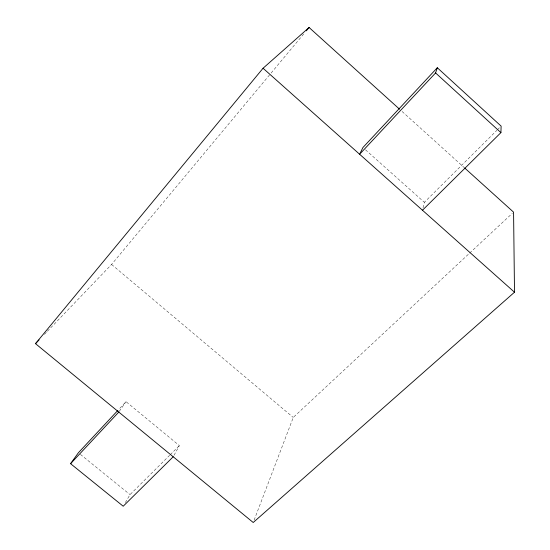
<?xml version="1.0" encoding="UTF-8"?>
<svg xmlns="http://www.w3.org/2000/svg" width="550" height="550" viewBox="0 0 550 550"><rect width="100%" height="100%" fill="white"/><g stroke="black" fill="none" stroke-linecap="round" stroke-linejoin="round"><path stroke-width="0.41" stroke-dasharray="2.75 2.06" d="M423.033 207.859L424.366 202.331L496.849 130.35M254.134 520.094L293.246 417.457L469.013 253.688M174.027 455.283L179.389 445.617L126.026 401.651L118.477 409.757M125.338 502.604L130.034 494.629L169.641 455.297M119.267 411.379L126.026 401.651M47.383 331.279L111.574 264.447L270.579 73.7M271.129 73.04L304.686 32.78M44.412 334.373L46.791 331.897M170.246 454.692L179.389 445.617M497.461 129.745L499.895 127.325M469.638 253.103L512.325 213.331M80.376 454.369L130.034 494.629M111.574 264.447L293.246 417.457M365.496 149.806L424.366 202.331M402.098 111.485L463.891 167.289"/><path stroke-width="0.82" d="M422.462 210.231L500.919 132.626L501.119 126.115L437.305 67.746L362.938 147.524L359.624 154.254L435.586 72.937L437.305 67.746M173.202 456.775L123.207 506.227L70.572 463.691L78.389 452.76L117.892 410.382M464.523 167.86L513.576 212.156L514.504 292.208L253.22 522.5L35.496 343.654L263.058 68.248L309.093 27.5L399.547 109.189M306.343 30.8L309.093 27.5M70.572 463.691L118.786 412.074M35.496 343.654L39.064 339.941M263.058 68.248L514.504 292.208M435.586 72.937L500.919 132.626"/></g></svg>
